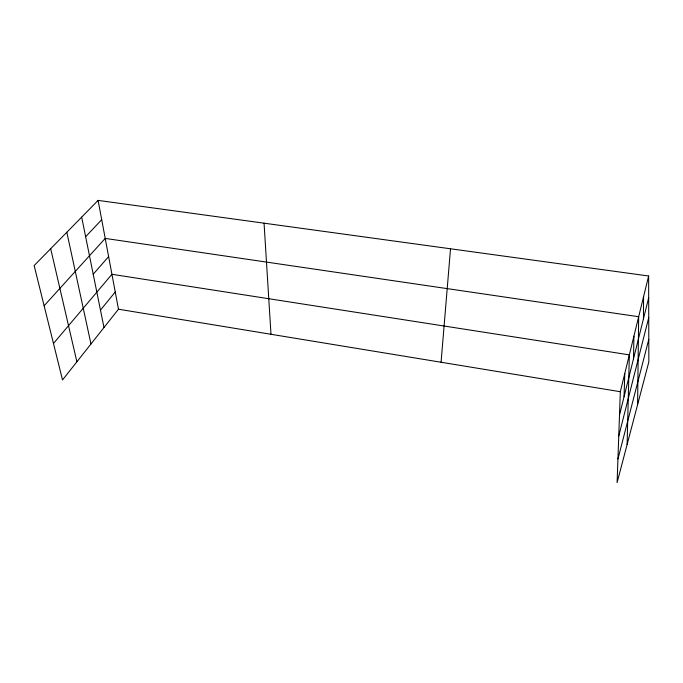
<?xml version="1.0" encoding="UTF-8"?>
<svg xmlns="http://www.w3.org/2000/svg" width="683" height="683" viewBox="0 0 683 683"><rect width="100%" height="100%" fill="white"/><g stroke="black" fill="none" stroke-linecap="round" stroke-linejoin="round"><path stroke-width="1.02" d="M643.446 318.799L643.565 296.695M637.589 404.686L638.665 316.724L105.216 238.41L44.122 305.771M633.5 358.763L633.926 336.104M627.122 444.479L629.342 354.87L111.935 274.293L53.479 343.472M624.066 396.686L624.766 373.592M648.628 275.992L620.326 391.718L617.099 482.608L648.85 361.836L648.628 275.992L98.096 200.392L34.15 265.559L62.52 379.953L118.475 309.211L98.096 200.392M441.073 362.246L450.515 248.783M619.507 414.999L648.679 297.771M618.755 436.078L648.739 317.621M617.936 459.027L648.79 339.357M100.469 310.091L115.248 292M93.212 274.216L108.623 256.603M85.631 236.736L101.707 219.678M118.475 309.211L620.326 391.718M50.687 248.697L76.889 361.785M66.823 232.263L90.976 343.976M81.67 217.134L103.995 327.516M264.056 223.179L270.989 334.286"/></g></svg>
